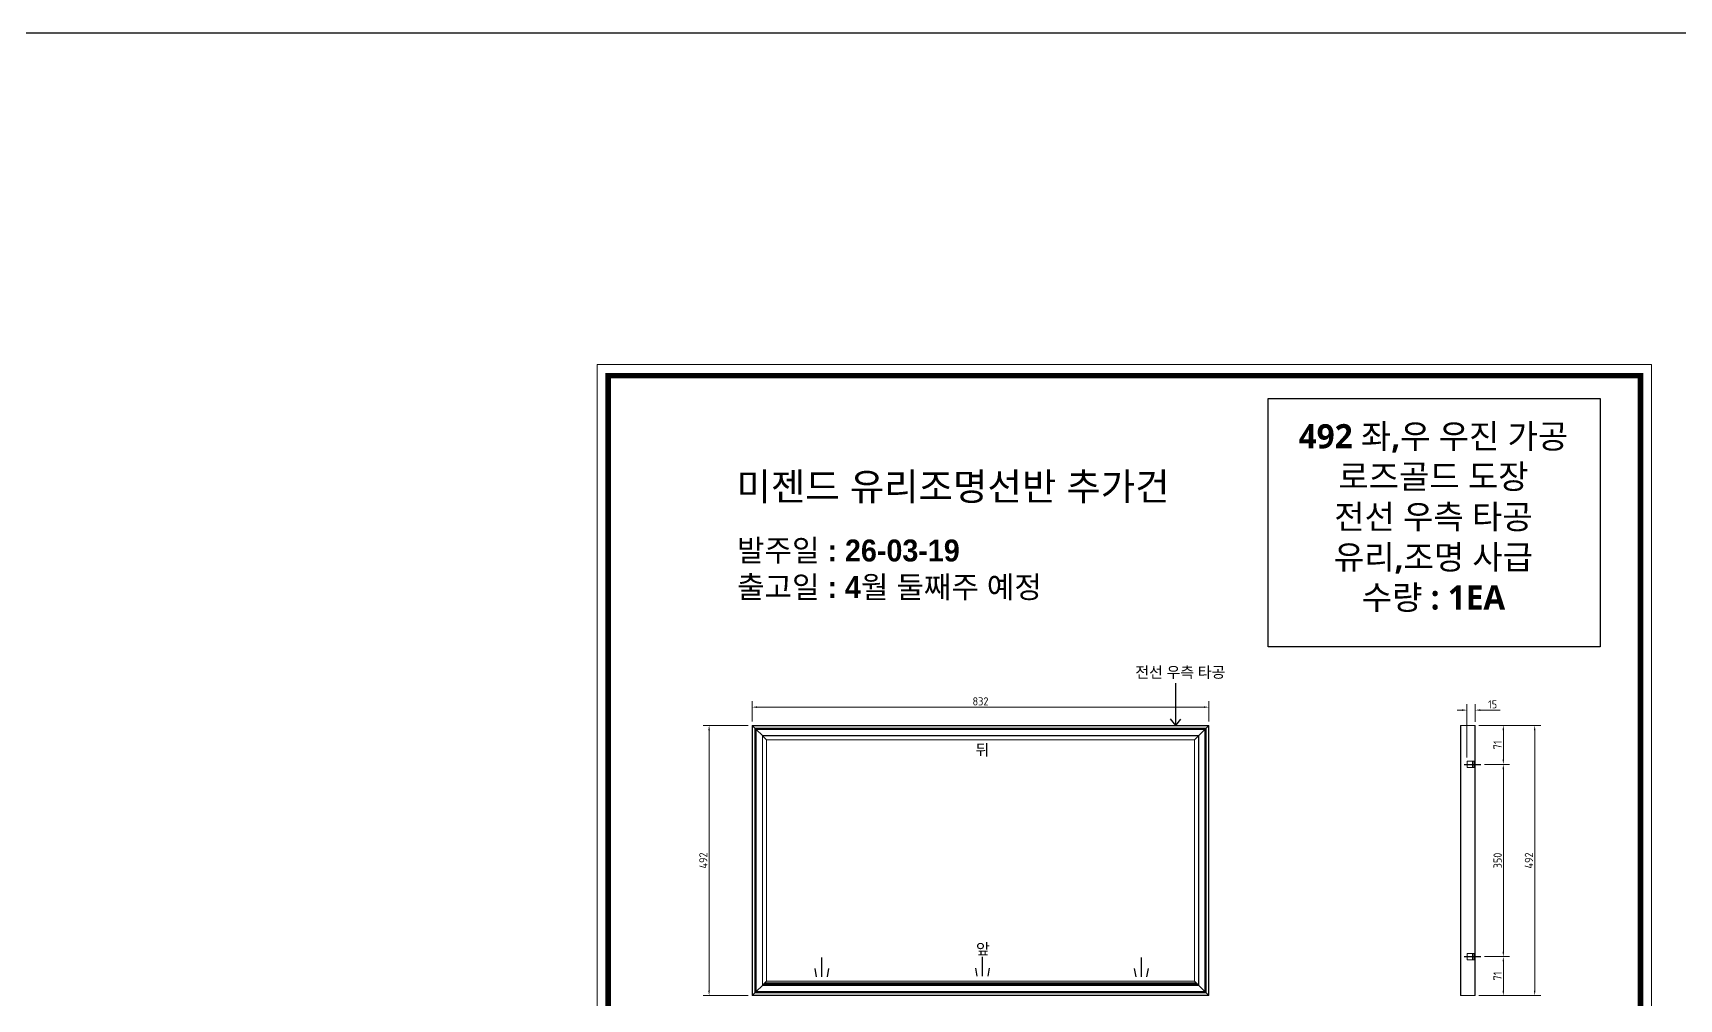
# Model space of a CAD drawing. Header units: millimetres. Extents: x -44117 to 256353, y -2095463 to 65325.
# Drawn here: x 115796 to 118795, y -799461 to -797701 of the extents above; entities that cross this region are included whole.
import ezdxf

# ---------------------------------------------------------------- set-up
doc = ezdxf.new("R2010")
doc.units = ezdxf.units.MM
doc.header["$LTSCALE"] = 10
doc.linetypes.add('CENTER', pattern=[50.8, 31.75, -6.35, 6.35, -6.35])
doc.layers.add('BOX1', color=7, linetype='Continuous', lineweight=0)
doc.layers.add('CENTER', color=4, linetype='CENTER')
doc.layers.add('기본레이어', color=7, linetype='Continuous')
doc.styles.add('Dim-NS', font='isocp.shx', dxfattribs={"bigfont": 'whgtxt.shx'})
doc.styles.add('새굴림', font='Gulim.ttf')
doc.dimstyles.new('D-15', dxfattribs={"dimtxt": 15, "dimasz": 9, "dimexe": 11, "dimexo": 7, "dimgap": 3, "dimtad": 1, "dimzin": 9, "dimdsep": 46, "dimtxsty": 'Dim-NS', "dimcen": 0, "dimclrd": 105, "dimclre": 105, "dimclrt": 2, "dimazin": 2, "dimtfac": 1, "dimtofl": 0, "dimtmove": 0, "dimatfit": 3, "dimfxl": 0, "dimlwd": 13, "dimlwe": 13, "dimarcsym": 0})

# ---------------------------------------------------------------- blocks, each defined once
blk = doc.blocks.new('*D5322')
at = {"layer": 'Defpoints', "color": 0}
for p in [(118430, -798962.5), (118430, -799454.5), (118531.8, -799454.5)]:
    blk.add_point(p, dxfattribs=at)
at = {"layer": '기본레이어', "color": 105, "linetype": 'ByBlock', "lineweight": 13}
for p, q in [((118437, -798962.5), (118542.8, -798962.5)), ((118531.8, -798971.5), (118531.8, -799445.5)), ((118437, -799454.5), (118542.8, -799454.5))]:
    blk.add_line(p, q, dxfattribs=at)
at = {"layer": '기본레이어', "color": 105}
for points in [[(118533.3, -798971.5), (118530.3, -798971.5), (118531.8, -798962.5)], [(118530.3, -799445.5), (118533.3, -799445.5), (118531.8, -799454.5)]]:
    blk.add_solid(points, dxfattribs=at)
at = {"layer": '기본레이어', "color": 2, "insert": (118521.3, -799208.5), "char_height": 15, "attachment_point": 5, "rotation": 90, "style": 'Dim-NS'}
blk.add_mtext('492', dxfattribs=at)
blk = doc.blocks.new('*D5323')
at = {"layer": 'Defpoints', "color": 0}
for p in [(118423, -798962.5), (118474.7, -798962.5), (118433.5, -799033.5)]:
    blk.add_point(p, dxfattribs=at)
at = {"layer": '기본레이어', "color": 105, "linetype": 'ByBlock', "lineweight": 13}
for p, q in [((118430, -798962.5), (118485.7, -798962.5)), ((118474.7, -799024.5), (118474.7, -798971.5)), ((118440.5, -799033.5), (118485.7, -799033.5))]:
    blk.add_line(p, q, dxfattribs=at)
at = {"layer": '기본레이어', "color": 105}
for points in [[(118476.2, -798971.5), (118473.2, -798971.5), (118474.7, -798962.5)], [(118473.2, -799024.5), (118476.2, -799024.5), (118474.7, -799033.5)]]:
    blk.add_solid(points, dxfattribs=at)
at = {"layer": '기본레이어', "color": 2, "insert": (118464.2, -798998), "char_height": 15, "attachment_point": 5, "rotation": 90, "style": 'Dim-NS'}
blk.add_mtext('71', dxfattribs=at)
blk = doc.blocks.new('*D5324')
at = {"layer": 'Defpoints', "color": 0}
for p in [(118433.5, -799033.5), (118474.7, -799033.5), (118433.5, -799383.5)]:
    blk.add_point(p, dxfattribs=at)
at = {"layer": '기본레이어', "color": 105, "linetype": 'ByBlock', "lineweight": 13}
for p, q in [((118440.5, -799033.5), (118485.7, -799033.5)), ((118474.7, -799374.5), (118474.7, -799042.5)), ((118440.5, -799383.5), (118485.7, -799383.5))]:
    blk.add_line(p, q, dxfattribs=at)
at = {"layer": '기본레이어', "color": 105}
for points in [[(118476.2, -799042.5), (118473.2, -799042.5), (118474.7, -799033.5)], [(118473.2, -799374.5), (118476.2, -799374.5), (118474.7, -799383.5)]]:
    blk.add_solid(points, dxfattribs=at)
at = {"layer": '기본레이어', "color": 2, "insert": (118464.2, -799208.5), "char_height": 15, "attachment_point": 5, "rotation": 90, "style": 'Dim-NS'}
blk.add_mtext('350', dxfattribs=at)
blk = doc.blocks.new('*D5325')
at = {"layer": 'Defpoints', "color": 0}
for p in [(118433.5, -799383.5), (118474.7, -799383.5), (118423, -799454.5)]:
    blk.add_point(p, dxfattribs=at)
at = {"layer": '기본레이어', "color": 105, "linetype": 'ByBlock', "lineweight": 13}
for p, q in [((118440.5, -799383.5), (118485.7, -799383.5)), ((118474.7, -799445.5), (118474.7, -799392.5)), ((118430, -799454.5), (118485.7, -799454.5))]:
    blk.add_line(p, q, dxfattribs=at)
at = {"layer": '기본레이어', "color": 105}
for points in [[(118476.2, -799392.5), (118473.2, -799392.5), (118474.7, -799383.5)], [(118473.2, -799445.5), (118476.2, -799445.5), (118474.7, -799454.5)]]:
    blk.add_solid(points, dxfattribs=at)
at = {"layer": '기본레이어', "color": 2, "insert": (118464.2, -799419), "char_height": 15, "attachment_point": 5, "rotation": 90, "style": 'Dim-NS'}
blk.add_mtext('71', dxfattribs=at)
blk = doc.blocks.new('*D5326')
at = {"layer": 'Defpoints', "color": 0}
for p in [(118423.5, -798934.6), (118423.5, -798963), (118408.5, -799027.8)]:
    blk.add_point(p, dxfattribs=at)
at = {"layer": '기본레이어', "color": 105, "linetype": 'ByBlock', "lineweight": 13}
for p, q in [((118408.5, -799020.8), (118408.5, -798923.6)), ((118423.5, -798956), (118423.5, -798923.6)), ((118399.5, -798934.6), (118390.5, -798934.6)), ((118432.5, -798934.6), (118468.9, -798934.6))]:
    blk.add_line(p, q, dxfattribs=at)
at = {"layer": '기본레이어', "color": 105}
for points in [[(118399.5, -798936.1), (118399.5, -798933.1), (118408.5, -798934.6)], [(118432.5, -798933.1), (118432.5, -798936.1), (118423.5, -798934.6)]]:
    blk.add_solid(points, dxfattribs=at)
at = {"layer": '기본레이어', "color": 2, "insert": (118455.2, -798924.1), "char_height": 15, "attachment_point": 5, "style": 'Dim-NS'}
blk.add_mtext('15', dxfattribs=at)
blk = doc.blocks.new('*D5328')
at = {"layer": 'Defpoints', "color": 0}
for p in [(117938.2, -798929.2), (117106.2, -798962.5), (117938.2, -798962.5)]:
    blk.add_point(p, dxfattribs=at)
at = {"layer": '기본레이어', "color": 105, "lineweight": 13}
for p, q in [((117106.2, -798955.5), (117106.2, -798918.2)), ((117115.2, -798929.2), (117929.2, -798929.2)), ((117938.2, -798955.5), (117938.2, -798918.2))]:
    blk.add_line(p, q, dxfattribs=at)
at = {"layer": '기본레이어', "color": 105}
for points in [[(117115.2, -798927.7), (117115.2, -798930.7), (117106.2, -798929.2)], [(117929.2, -798930.7), (117929.2, -798927.7), (117938.2, -798929.2)]]:
    blk.add_solid(points, dxfattribs=at)
at = {"layer": '기본레이어', "color": 2, "insert": (117522.2, -798918.7), "char_height": 15, "attachment_point": 5, "style": 'Dim-NS'}
blk.add_mtext('832', dxfattribs=at)
blk = doc.blocks.new('*D5329')
at = {"layer": 'Defpoints', "color": 0}
for p in [(117106.2, -798962.5), (117027.8, -799454.5), (117106.2, -799454.5)]:
    blk.add_point(p, dxfattribs=at)
at = {"layer": '기본레이어', "color": 105, "lineweight": 13}
for p, q in [((117099.2, -798962.5), (117016.8, -798962.5)), ((117027.8, -798971.5), (117027.8, -799445.5)), ((117099.2, -799454.5), (117016.8, -799454.5))]:
    blk.add_line(p, q, dxfattribs=at)
at = {"layer": '기본레이어', "color": 105}
for points in [[(117029.3, -798971.5), (117026.3, -798971.5), (117027.8, -798962.5)], [(117026.3, -799445.5), (117029.3, -799445.5), (117027.8, -799454.5)]]:
    blk.add_solid(points, dxfattribs=at)
at = {"layer": '기본레이어', "color": 2, "insert": (117017.3, -799208.5), "char_height": 15, "attachment_point": 5, "rotation": 90, "style": 'Dim-NS'}
blk.add_mtext('492', dxfattribs=at)

msp = doc.modelspace()

# ---------------------------------------------------------------- linework, layer by layer
at = {"color": 1}
for p, q in [((104015.69829, -797701.10363), (196284.84516, -797701.10363)), ((104015.69829, -797701.10363), (196284.84516, -797701.10363)), ((117878.2177, -798962.50715), (117878.2177, -798885.54038)), ((117878.2177, -798962.50715), (117868.31991, -798950.41514)), ((117878.2177, -798962.54005), (117887.25719, -798951.28917))]:
    msp.add_line(p, q, dxfattribs=at)
at = {"color": 7}
for p, q in [((117106.73104, -798963.04004), (117106.23105, -798962.54005)), ((117937.73103, -798963.04004), (117938.23103, -798962.54005)), ((117106.73104, -799454.04005), (117106.23105, -799454.54005)), ((117937.73103, -799454.04005), (117938.23103, -799454.54005))]:
    msp.add_line(p, q, dxfattribs=at)
at = {"color": 7, "linetype": 'Continuous', "lineweight": 15}
for p, q in [((117106.23105, -798962.54005), (117938.23103, -798962.54005)), ((117106.23105, -799454.54005), (117106.23105, -798962.54005)), ((117106.73104, -798963.04004), (117937.73103, -798963.04004)), ((117106.73104, -798963.04004), (117111.39689, -798967.70589)), ((117106.73104, -799454.04005), (117106.73104, -798963.04004)), ((117111.39689, -798967.70589), (117933.06518, -798967.70589)), ((117111.39689, -799449.3742), (117111.39689, -798967.70589)), ((117111.46431, -798967.77334), (117932.99777, -798967.77334)), ((117111.46431, -798967.77334), (117113.19847, -798969.50747)), ((117111.46431, -799449.30677), (117111.46431, -798967.77334)), ((117113.19847, -798969.50747), (117931.2636, -798969.50747)), ((117113.19847, -799447.57262), (117113.19847, -798969.50747)), ((117113.43105, -798969.74005), (117124.78141, -798981.09041)), ((117113.43105, -798969.74005), (117931.03103, -798969.74005)), ((117113.43105, -799447.34005), (117113.43105, -798969.74005)), ((117124.78141, -798981.09041), (117919.68066, -798981.09041)), ((117124.78141, -799435.98968), (117124.78141, -798981.09041)), ((117125.2485, -798981.55751), (117919.21357, -798981.55751)), ((117125.2485, -798981.55751), (117132.19814, -798988.50717)), ((117125.2485, -799435.52258), (117125.2485, -798981.55751)), ((117132.19814, -798988.50717), (117912.26394, -798988.50717)), ((117132.19814, -799428.57294), (117132.19814, -798988.50717)), ((117132.23104, -798988.54004), (117912.23104, -798988.54004)), ((117132.23104, -799428.54005), (117132.23104, -798988.54004)), ((117912.23104, -798988.54004), (117912.23104, -799428.54005)), ((117912.26394, -798988.50717), (117919.21357, -798981.55751)), ((117912.26394, -798988.50717), (117912.26394, -799428.57294)), ((117919.21357, -798981.55751), (117919.21357, -799435.52258)), ((117919.68066, -798981.09041), (117931.03103, -798969.74005)), ((117919.68066, -798981.09041), (117919.68066, -799435.98968)), ((117931.03103, -798969.74005), (117931.03103, -799447.34005)), ((117931.2636, -798969.50747), (117932.99777, -798967.77334)), ((117931.2636, -798969.50747), (117931.2636, -799447.57262)), ((117932.99777, -798967.77334), (117932.99777, -799449.30677)), ((117933.06518, -798967.70589), (117937.73103, -798963.04004)), ((117933.06518, -798967.70589), (117933.06518, -799449.3742)), ((117937.73103, -798963.04004), (117937.73103, -799454.04005)), ((117938.23103, -798962.54005), (117938.23103, -799454.54005)), ((118396.5117, -798963.04004), (118396.5117, -799454.04005)), ((118423.01007, -798962.54005), (118397.0117, -798962.54005)), ((118397.0117, -798962.54005), (118397.0117, -799454.54005)), ((118423.01007, -798962.54005), (118423.01007, -799027.84006)), ((118423.51007, -798963.04004), (118423.51007, -799027.22816)), ((118408.51008, -799039.24005), (118408.51008, -799027.84006)), ((118423.01007, -799027.84006), (118408.51008, -799027.84006)), ((118408.51008, -799039.24005), (118423.01007, -799039.24005)), ((118418.3117, -799027.84006), (118418.3117, -799029.50396)), ((118418.3117, -799037.57615), (118418.3117, -799029.50396)), ((118418.3117, -799037.57615), (118418.3117, -799039.24005)), ((118418.6117, -799028.91837), (118419.0117, -799028.91837)), ((118419.0117, -799038.16174), (118418.6117, -799038.16174)), ((118419.3117, -799027.84006), (118419.3117, -799029.50396)), ((118419.3117, -799029.50396), (118419.3117, -799037.57615)), ((118419.3117, -799037.57615), (118419.3117, -799039.24005)), ((118421.8117, -799039.24005), (118421.8117, -799027.84006)), ((118423.01007, -799039.24005), (118423.01007, -799377.84005)), ((118423.51007, -799039.85195), (118423.51007, -799027.22816)), ((118423.51007, -799039.85195), (118423.51007, -799377.22816)), ((118408.51008, -799389.24005), (118408.51008, -799377.84005)), ((118423.01007, -799377.84005), (118408.51008, -799377.84005)), ((118418.3117, -799377.84005), (118418.3117, -799379.50397)), ((118418.3117, -799387.57614), (118418.3117, -799379.50397)), ((118418.6117, -799378.91837), (118419.0117, -799378.91837)), ((118419.3117, -799377.84005), (118419.3117, -799379.50397)), ((118419.3117, -799379.50397), (118419.3117, -799387.57614)), ((118421.8117, -799389.24005), (118421.8117, -799377.84005)), ((118423.51007, -799389.85195), (118423.51007, -799377.22816)), ((118408.51008, -799389.24005), (118423.01007, -799389.24005)), ((118418.3117, -799387.57614), (118418.3117, -799389.24005)), ((118419.0117, -799388.16174), (118418.6117, -799388.16174)), ((118419.3117, -799387.57614), (118419.3117, -799389.24005)), ((118423.01007, -799389.24005), (118423.01007, -799454.54005)), ((118423.51007, -799389.85195), (118423.51007, -799454.04005)), ((117113.43105, -799447.34005), (117124.78141, -799435.98968)), ((117132.19814, -799428.57294), (117125.2485, -799435.52258)), ((117125.2485, -799435.52258), (117125.73401, -799435.03708)), ((117129.70559, -799431.0655), (117132.19814, -799428.57294)), ((117919.21357, -799435.52258), (117912.26394, -799428.57294)), ((117912.26394, -799428.57294), (117914.75648, -799431.0655)), ((117918.72806, -799435.03708), (117919.21357, -799435.52258)), ((117919.68066, -799435.98968), (117931.03103, -799447.34005)), ((117106.73104, -799454.04005), (117111.39689, -799449.3742)), ((117111.46431, -799449.30677), (117113.19847, -799447.57262)), ((117931.2636, -799447.57262), (117932.99777, -799449.30677)), ((117933.06518, -799449.3742), (117937.73103, -799454.04005)), ((118423.01007, -799454.54005), (118397.0117, -799454.54005))]:
    msp.add_line(p, q, dxfattribs=at)
at = {"color": 8, "linetype": 'Continuous', "lineweight": 15}
for p, q in [((118418.6117, -799027.84006), (118418.6117, -799028.91837)), ((118418.6117, -799038.16174), (118418.6117, -799039.24005)), ((118419.0117, -799027.84006), (118419.0117, -799028.91837)), ((118419.0117, -799038.16174), (118419.0117, -799039.24005)), ((118418.6117, -799377.84005), (118418.6117, -799378.91837)), ((118419.0117, -799377.84005), (118419.0117, -799378.91837)), ((118418.6117, -799388.16174), (118418.6117, -799389.24005)), ((118419.0117, -799388.16174), (118419.0117, -799389.24005))]:
    msp.add_line(p, q, dxfattribs=at)
at = {"color": 2, "linetype": 'Continuous', "lineweight": 15}
for p, q in [((117919.68066, -799435.98968), (117124.78141, -799435.98968)), ((117919.21357, -799435.52258), (117125.2485, -799435.52258)), ((117918.72806, -799435.03708), (117125.73401, -799435.03708)), ((117918.70833, -799435.01734), (117125.75374, -799435.01734)), ((117916.66535, -799432.97435), (117127.79672, -799432.97435)), ((117916.64559, -799432.95461), (117127.81648, -799432.95461)), ((117915.03675, -799431.34576), (117129.42533, -799431.34576)), ((117914.75648, -799431.0655), (117129.70559, -799431.0655)), ((117912.26394, -799428.57294), (117132.19814, -799428.57294)), ((117912.23104, -799428.54005), (117132.23104, -799428.54005)), ((117938.23103, -799454.54005), (117106.23105, -799454.54005)), ((117937.73103, -799454.04005), (117106.73104, -799454.04005)), ((117933.06518, -799449.3742), (117111.39689, -799449.3742)), ((117932.99777, -799449.30677), (117111.46431, -799449.30677)), ((117931.2636, -799447.57262), (117113.19847, -799447.57262)), ((117931.03103, -799447.34005), (117113.43105, -799447.34005))]:
    msp.add_line(p, q, dxfattribs=at)
at = {"color": 7, "const_width": 10.10503}
msp.add_lwpolyline([(116844.08175, -800686.53079), (118724.61284, -800686.53079), (118724.61284, -798325.46229), (116844.08175, -798325.46229)], close=True, dxfattribs=at)
at = {"color": 1}
msp.add_lwpolyline([(118046.17196, -798366.97736), (118651.0522, -798366.97736), (118651.0522, -798819.38527), (118046.17196, -798819.38527)], close=True, dxfattribs=at)
at = {"color": 7, "linetype": 'Continuous', "lineweight": 15, "flags": 128}
for points in [[(117111.46431, -798967.77334), (117111.44204, -798967.75107), (117111.41954, -798967.72854), (117111.39689, -798967.70589)], [(117111.39689, -798967.70589), (117111.41954, -798967.72854), (117111.44204, -798967.75107), (117111.46431, -798967.77334)], [(117113.43105, -798969.74005), (117113.43033, -798969.73934), (117113.42163, -798969.73066), (117113.40333, -798969.71233), (117113.376, -798969.68504), (117113.34057, -798969.6496), (117113.29822, -798969.60722), (117113.2503, -798969.55933), (117113.19847, -798969.50747)], [(117113.19847, -798969.50747), (117113.2503, -798969.55933), (117113.29822, -798969.60722), (117113.34057, -798969.6496), (117113.376, -798969.68504), (117113.40333, -798969.71233), (117113.42163, -798969.73066), (117113.43033, -798969.73934), (117113.43105, -798969.74005)], [(117125.2485, -798981.55751), (117125.20347, -798981.5125), (117125.14148, -798981.45049), (117125.06495, -798981.37398), (117124.97704, -798981.28604), (117124.88122, -798981.19025), (117124.78141, -798981.09041)], [(117124.78141, -798981.09041), (117124.88122, -798981.19025), (117124.97704, -798981.28604), (117125.06495, -798981.37398), (117125.14148, -798981.45049), (117125.20347, -798981.5125), (117125.2485, -798981.55751)], [(117132.19814, -798988.50717), (117132.22216, -798988.53116), (117132.23101, -798988.54001), (117132.23104, -798988.54004)], [(117912.26394, -798988.50717), (117912.23992, -798988.53116), (117912.23107, -798988.54001), (117912.23104, -798988.54004)], [(117919.68066, -798981.09041), (117919.58085, -798981.19025), (117919.48504, -798981.28604), (117919.39712, -798981.37398), (117919.32059, -798981.45049), (117919.2586, -798981.5125), (117919.21357, -798981.55751)], [(117919.21357, -798981.55751), (117919.2586, -798981.5125), (117919.32059, -798981.45049), (117919.39712, -798981.37398), (117919.48504, -798981.28604), (117919.58085, -798981.19025), (117919.68066, -798981.09041)], [(117931.2636, -798969.50747), (117931.21178, -798969.55933), (117931.16385, -798969.60722), (117931.12151, -798969.6496), (117931.08607, -798969.68504), (117931.05874, -798969.71233), (117931.04044, -798969.73066), (117931.03174, -798969.73934), (117931.03103, -798969.74005)], [(117931.03103, -798969.74005), (117931.03174, -798969.73934), (117931.04044, -798969.73066), (117931.05874, -798969.71233), (117931.08607, -798969.68504), (117931.12151, -798969.6496), (117931.16385, -798969.60722), (117931.21178, -798969.55933), (117931.2636, -798969.50747)], [(117933.06518, -798967.70589), (117933.04253, -798967.72854), (117933.02003, -798967.75107), (117932.99777, -798967.77334)], [(117932.99777, -798967.77334), (117933.02003, -798967.75107), (117933.04253, -798967.72854), (117933.06518, -798967.70589)], [(117125.2485, -799435.52258), (117125.20347, -799435.5676), (117125.14148, -799435.62961), (117125.06495, -799435.70612), (117124.97704, -799435.79405), (117124.88122, -799435.88986), (117124.78141, -799435.98968)], [(117124.78141, -799435.98968), (117124.88122, -799435.88986), (117124.97704, -799435.79405), (117125.06495, -799435.70612), (117125.14148, -799435.62961), (117125.20347, -799435.5676), (117125.2485, -799435.52258)], [(117919.68066, -799435.98968), (117919.58085, -799435.88986), (117919.48504, -799435.79405), (117919.39712, -799435.70612), (117919.32059, -799435.62961), (117919.2586, -799435.5676), (117919.21357, -799435.52258)], [(117919.21357, -799435.52258), (117919.2586, -799435.5676), (117919.32059, -799435.62961), (117919.39712, -799435.70612), (117919.48504, -799435.79405), (117919.58085, -799435.88986), (117919.68066, -799435.98968)], [(117111.46431, -799449.30677), (117111.44204, -799449.32903), (117111.41954, -799449.35155), (117111.39689, -799449.3742)], [(117111.39689, -799449.3742), (117111.41954, -799449.35155), (117111.44204, -799449.32903), (117111.46431, -799449.30677)], [(117113.43105, -799447.34005), (117113.43033, -799447.34076), (117113.42163, -799447.34945), (117113.40333, -799447.36776), (117113.376, -799447.39508), (117113.34057, -799447.43051), (117113.29822, -799447.47288), (117113.2503, -799447.52077), (117113.19847, -799447.57262)], [(117113.19847, -799447.57262), (117113.2503, -799447.52077), (117113.29822, -799447.47288), (117113.34057, -799447.43051), (117113.376, -799447.39508), (117113.40333, -799447.36776), (117113.42163, -799447.34945), (117113.43033, -799447.34076), (117113.43105, -799447.34005)], [(117931.2636, -799447.57262), (117931.21178, -799447.52077), (117931.16385, -799447.47288), (117931.12151, -799447.43051), (117931.08607, -799447.39508), (117931.05874, -799447.36776), (117931.04044, -799447.34945), (117931.03174, -799447.34076), (117931.03103, -799447.34005)], [(117931.03103, -799447.34005), (117931.03174, -799447.34076), (117931.04044, -799447.34945), (117931.05874, -799447.36776), (117931.08607, -799447.39508), (117931.12151, -799447.43051), (117931.16385, -799447.47288), (117931.21178, -799447.52077), (117931.2636, -799447.57262)], [(117933.06518, -799449.3742), (117933.04253, -799449.35155), (117933.02003, -799449.32903), (117932.99777, -799449.30677)], [(117932.99777, -799449.30677), (117933.02003, -799449.32903), (117933.04253, -799449.35155), (117933.06518, -799449.3742)]]:
    msp.add_lwpolyline(points, dxfattribs=at)
at = {"color": 7, "linetype": 'Continuous', "lineweight": 15}
for centre, radius, start, end in [((117100.85474, -799019.91189), 44.36964, 44.9959317, 45.05599016), ((117943.60734, -799019.91189), 44.36964, 134.94400984, 135.0040683), ((118397.0117, -798963.04005), 0.5, 90, 180), ((118423.01007, -798963.04005), 0.5, 0, 90), ((117115.07255, -799411.4096), 24.24595, 314.93691968, 315.04685979), ((117115.07255, -799411.4096), 24.24595, 314.93691968, 315.04685979), ((117929.38953, -799411.4096), 24.24595, 224.95314021, 225.06308032), ((117929.38953, -799411.4096), 24.24595, 224.95314021, 225.06308032), ((118397.0117, -799454.04005), 0.5, 180, 270), ((118423.01007, -799454.04005), 0.5, 270, 0)]:
    msp.add_arc(centre, radius, start, end, dxfattribs=at)
for points, knots in [([(118418.3117, -799029.50396), (118418.31603, -799029.4209), (118418.32439, -799029.26059), (118418.39155, -799029.06984), (118418.48259, -799028.96414), (118418.55331, -799028.92452), (118418.59237, -799028.92041), (118418.6117, -799028.91837)], [0, 0, 0, 0, 0.3547339376, 0.6847302256, 0.8502550334, 0.9258696041, 1, 1, 1, 1]), ([(118418.6117, -799038.16174), (118418.59413, -799038.16006), (118418.55507, -799038.15632), (118418.49231, -799038.12196), (118418.41661, -799038.04372), (118418.33175, -799037.86188), (118418.31182, -799037.69186), (118418.3117, -799037.57743), (118418.3117, -799037.57615)], [0, 0, 0, 0, 0.06738672243, 0.14983275158, 0.27689035601, 0.51318682612, 0.99459077424, 1, 1, 1, 1]), ([(118419.0117, -799028.91837), (118419.02927, -799028.92005), (118419.06832, -799028.92379), (118419.13109, -799028.95815), (118419.20679, -799029.03639), (118419.29164, -799029.21823), (118419.31158, -799029.38825), (118419.3117, -799029.50268), (118419.3117, -799029.50396)], [0, 0, 0, 0, 0.0673867122, 0.1498327289, 0.276890713, 0.5131868998, 0.9945907751, 1, 1, 1, 1]), ([(118419.3117, -799037.57615), (118419.30737, -799037.65921), (118419.29901, -799037.81952), (118419.23184, -799038.01027), (118419.1408, -799038.11597), (118419.07009, -799038.15559), (118419.03103, -799038.1597), (118419.0117, -799038.16174)], [0, 0, 0, 0, 0.3547339376, 0.6847302256, 0.8502550334, 0.9258696041, 1, 1, 1, 1]), ([(118423.51007, -799027.22816), (118423.5081, -799027.26515), (118423.50123, -799027.39375), (118423.43182, -799027.57233), (118423.30033, -799027.72821), (118423.18321, -799027.80549), (118423.0835, -799027.8368), (118423.02839, -799027.83925), (118423.01007, -799027.84006)], [0, 0, 0, 0, 0.1451778839, 0.5047425424, 0.6921420023, 0.8379788593, 0.946144557, 1, 1, 1, 1]), ([(118423.01007, -799039.24005), (118423.05119, -799039.24415), (118423.13311, -799039.25233), (118423.25795, -799039.31832), (118423.38942, -799039.44487), (118423.48966, -799039.63537), (118423.50344, -799039.78153), (118423.51007, -799039.85195)], [0, 0, 0, 0, 0.1204947746, 0.2400645427, 0.4291432773, 0.724956292, 1, 1, 1, 1]), ([(118418.3117, -799379.50397), (118418.31603, -799379.42091), (118418.32439, -799379.26059), (118418.39155, -799379.06982), (118418.4826, -799378.96415), (118418.55331, -799378.92451), (118418.59237, -799378.9204), (118418.6117, -799378.91837)], [0, 0, 0, 0, 0.35475293607, 0.68473899796, 0.85025096584, 0.92587261141, 1, 1, 1, 1]), ([(118419.0117, -799378.91837), (118419.02927, -799378.92005), (118419.06832, -799378.9238), (118419.13109, -799378.95814), (118419.20679, -799379.03639), (118419.29165, -799379.21822), (118419.31158, -799379.38825), (118419.3117, -799379.50269), (118419.3117, -799379.50397)], [0, 0, 0, 0, 0.06738886411, 0.14982562121, 0.27688212715, 0.51317556491, 0.99459083799, 1, 1, 1, 1]), ([(118423.51007, -799377.22816), (118423.49828, -799377.32498), (118423.47884, -799377.48464), (118423.35551, -799377.67392), (118423.2326, -799377.77827), (118423.11758, -799377.8314), (118423.04337, -799377.83737), (118423.01007, -799377.84005)], [0, 0, 0, 0, 0.37571821358, 0.61953786058, 0.78219478462, 0.90229900779, 1, 1, 1, 1]), ([(118418.6117, -799388.16174), (118418.59413, -799388.16005), (118418.55508, -799388.1563), (118418.49231, -799388.12197), (118418.41661, -799388.04372), (118418.33175, -799387.86189), (118418.31182, -799387.69185), (118418.3117, -799387.57741), (118418.3117, -799387.57614)], [0, 0, 0, 0, 0.0673888743, 0.1498256439, 0.2768817702, 0.5131754912, 0.9945908372, 1, 1, 1, 1]), ([(118419.3117, -799387.57614), (118419.30737, -799387.6592), (118419.29901, -799387.81952), (118419.23185, -799388.01028), (118419.1408, -799388.11596), (118419.07009, -799388.1556), (118419.03103, -799388.15971), (118419.0117, -799388.16174)], [0, 0, 0, 0, 0.35475367513, 0.68473642352, 0.85025197527, 0.92587165268, 1, 1, 1, 1]), ([(118423.01007, -799389.24005), (118423.05119, -799389.24415), (118423.13311, -799389.25232), (118423.25795, -799389.3183), (118423.38941, -799389.44489), (118423.48966, -799389.63537), (118423.50344, -799389.78153), (118423.51007, -799389.85195)], [0, 0, 0, 0, 0.1204923561, 0.2400605157, 0.4291544366, 0.7249619928, 1, 1, 1, 1])]:
    msp.add_open_spline(points, degree=3, knots=knots, dxfattribs=at)
at = {"layer": 'BOX1', "color": 6}
msp.add_lwpolyline([(116823.8717, -800706.74084), (118744.8229, -800706.74084), (118744.8229, -798305.25224), (116823.8717, -798305.25224)], close=True, dxfattribs=at)
at = {"layer": 'CENTER', "ltscale": 0.2}
for p, q in [((118403.51008, -799033.54005), (118433.51008, -799033.54005)), ((118403.51008, -799383.54005), (118433.51008, -799383.54005))]:
    msp.add_line(p, q, dxfattribs=at)
at = {"layer": '기본레이어', "color": 2}
for p, q in [((117223.42424, -799420.26443), (117220.81951, -799405.49231)), ((117233.42424, -799420.26443), (117233.42424, -799385.26443)), ((117243.42424, -799420.26443), (117246.02896, -799405.49231)), ((117516.03312, -799419.29945), (117513.4284, -799404.52734)), ((117526.03312, -799419.29945), (117526.03312, -799384.29945)), ((117536.03312, -799419.29945), (117538.63784, -799404.52734)), ((117805.53051, -799420.26443), (117802.92579, -799405.49231)), ((117815.53051, -799420.26443), (117815.53051, -799385.26443)), ((117825.53051, -799420.26443), (117828.13523, -799405.49231))]:
    msp.add_line(p, q, dxfattribs=at)

# ---------------------------------------------------------------- texts
at = {"color": 7, "style": '새굴림'}
msp.add_text('미젠드 유리조명선반 추가건', height=50, dxfattribs=at).set_placement((117077.54086, -798552.35903))
for s, insert, char_height, width, attachment_point in [('{\\fMalgun Gothic|b1|i0|c129|p50;492 좌,우 우진 가공 \\P로즈골드 도장\\P전선 우측 타공\\P유리,조명 사급\\P수량 : 1EA}', (118347.376, -798584.88141), 44.0402492, 1306.6472673, 5), ('{\\fMalgun Gothic|b1|i0|c129|p50;뒤}', (117513.08134, -798997.11483), 20, 1095.6844389, 1), ('{\\fMalgun Gothic|b1|i0|c129|p50;앞}', (117513.96394, -799359.76892), 20, 1095.6844389, 1)]:
    msp.add_mtext(s, dxfattribs=dict(insert=insert, char_height=char_height, width=width, attachment_point=attachment_point))
at = {"insert": (117078.65228, -798623.89804), "char_height": 39.9257485, "attachment_point": 1}
msp.add_mtext_dynamic_manual_height_columns('{\\f굴림|b1|i0|c129|p50;발주일 : 26-03-19\\P출고일 : 4월 둘째주 예정}', width=12072.7918459, gutter_width=155.2668, heights=[-112.85889], dxfattribs=at)
at = {"color": 1, "insert": (117886.26733, -798866.66097), "char_height": 20, "width": 593.3877721, "attachment_point": 5}
msp.add_mtext('{\\fMalgun Gothic|b1|i0|c129|p50;전선 우측 타공}', dxfattribs=at)

# ---------------------------------------------------------------- dimensions: what is measured, and where the dimension line sits
at = {"layer": '기본레이어'}
for base, p1, p2, override, picture, middle in [((117938.23103, -798929.23171), (117106.23105, -798962.54005), (117938.23103, -798962.54005), {"dimtfill": 0}, '*D5328', (117522.23104, -798918.73171)), ((118423.51007, -798934.63943), (118408.51008, -799027.84006), (118423.51007, -798963.04004), {"dimfxl": 100}, '*D5326', (118455.22436, -798924.13943))]:
    dim = msp.add_linear_dim(base=base, p1=p1, p2=p2, dimstyle='D-15', override=override, dxfattribs=at)
    dim.commit()
    dim.dimension.update_dxf_attribs({"geometry": picture, "text_midpoint": middle})
for base, p1, p2, override, picture, middle in [((117027.77594, -799454.54005), (117106.23105, -798962.54005), (117106.23105, -799454.54005), {"dimtfill": 0}, '*D5329', (117017.27594, -799208.54005)), ((118474.73561, -798962.54017), (118433.51008, -799033.54005), (118423.02107, -798962.54017), {"dimfxl": 100}, '*D5323', (118464.23561, -798998.04011)), ((118531.77511, -799454.54017), (118430.02107, -798962.54017), (118430.02107, -799454.54017), {"dimfxl": 100, "dimtfill": 0}, '*D5322', (118521.27511, -799208.54017)), ((118474.73561, -799033.54005), (118433.51008, -799383.54005), (118433.51008, -799033.54005), {"dimfxl": 100}, '*D5324', (118464.23561, -799208.54005)), ((118474.73561, -799383.54005), (118423.01007, -799454.54005), (118433.51008, -799383.54005), {"dimfxl": 100}, '*D5325', (118464.23561, -799419.04005))]:
    dim = msp.add_linear_dim(base=base, p1=p1, p2=p2, angle=90, dimstyle='D-15', override=override, dxfattribs=at)
    dim.commit()
    dim.dimension.update_dxf_attribs({"geometry": picture, "text_midpoint": middle})

doc.saveas('drawing.dxf')
